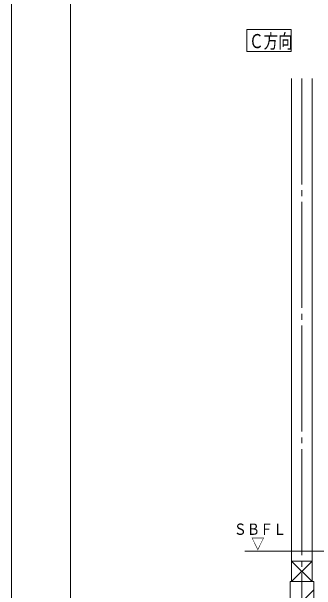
# Model space of a CAD drawing. Units: millimetres on the paper. Extents: x -305 to 305, y -152 to 152.
# Drawn here: x -301 to -249.3, y -97 to 1.3 of the extents above; entities that cross this region are included whole.
import ezdxf
from ezdxf.enums import TextEntityAlignment as Align

# ---------------------------------------------------------------- set-up
doc = ezdxf.new("R2010")
doc.units = ezdxf.units.MM
doc.linetypes.add('LONG_CHAIN', pattern=[21, 18, -1, 1, -1])
doc.linetypes.add('LONG_DOUBLE_CHAIN', pattern=[21.8, 18, -1, 0.6, -0.6, 0.6, -1])
for name, color, linetype, lineweight in [('0-1_VIEW0001', 7, 'Continuous', 9), ('0-4_図面枠', 3, 'Continuous', 9), ('0-5_DEFPOINTS', 7, 'Continuous', 9)]:
    doc.layers.add(name, color=color, linetype=linetype, lineweight=lineweight)
doc.styles.add('ＭＳ ゴシック', font='')
doc.styles.get('ＭＳ ゴシック').set_extended_font_data('MS Gothic')

msp = doc.modelspace()

# ---------------------------------------------------------------- linework, layer by layer
at = {"layer": '0-1_VIEW0001'}
for p, q in [((-261.077, -5.461), (-261.077, -1.711)), ((-261.077, -1.711), (-253.577, -1.711)), ((-253.577, -5.461), (-253.577, -1.711)), ((-261.077, -5.461), (-253.577, -5.461)), ((-253.508, -10.018), (-253.508, -95.518)), ((-250.008, -10.018), (-250.008, -95.518)), ((-253.508, -92.018), (-250.008, -95.518)), ((-250.008, -92.018), (-253.508, -95.518)), ((-250.008, -92.018), (-253.507, -92.018)), ((-249.758, -95.518), (-253.758, -95.518)), ((-253.758, -95.518), (-253.758, -105.851)), ((-249.758, -95.518), (-249.758, -105.851)), ((-253.758, -100.888), (-249.758, -96.888))]:
    msp.add_line(p, q, dxfattribs=at)
at = {"layer": '0-1_VIEW0001', "linetype": 'LONG_CHAIN'}
msp.add_line((-251.758, -10.018), (-251.758, -105.851), dxfattribs=at)
at = {"layer": '0-1_VIEW0001', "linetype": 'LONG_DOUBLE_CHAIN'}
msp.add_line((-261.425, -90.318), (-181.425, -90.318), dxfattribs=at)
at = {"layer": '0-4_図面枠'}
msp.add_lwpolyline([(-291.017, -138.498), (108.983, -138.498), (108.983, 138.502), (-291.017, 138.502)], close=True, dxfattribs=at)
at = {"layer": '0-5_DEFPOINTS'}
msp.add_line((-301.017, -148.498), (-301.017, 148.502), dxfattribs=at)

# ---------------------------------------------------------------- texts
at = {"layer": '0-1_VIEW0001', "style": 'ＭＳ ゴシック'}
for s, height, width, p in [('Ｃ方向', 2.405, 0.75, (-260.72, -5.61)), ('ＳＢＦＬ', 1.921, 0.85, (-263.33, -88.147)), ('▽', 1.921, 0.85, (-260.353, -90.592))]:
    msp.add_text(s, height=height, dxfattribs=dict(at, width=width)).set_placement(p, align=Align.BOTTOM_LEFT)

doc.saveas('drawing.dxf')
